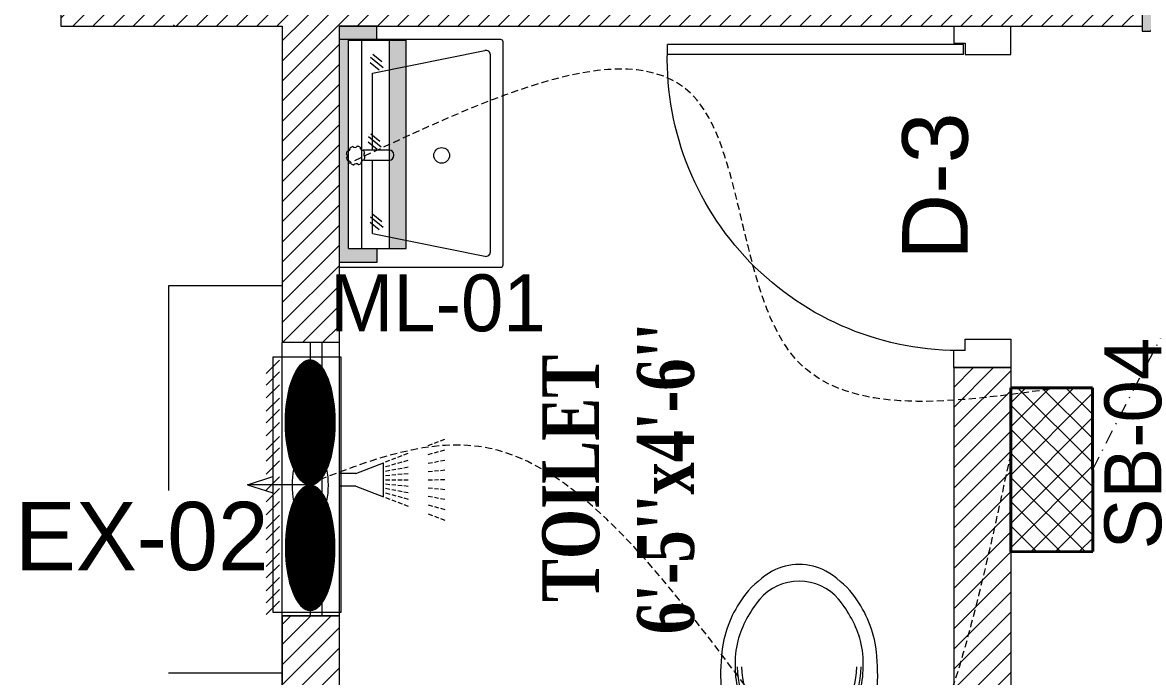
# Model space of a CAD drawing. Header units: inches. Extents: x 109699 to 44449955, y -10987 to 15824140.
# Drawn here: x 197340.5 to 197439, y -3965.6 to -3908.1 of the extents above; entities that cross this region are included whole.
import ezdxf

# ---------------------------------------------------------------- set-up
doc = ezdxf.new("R2010")
doc.units = ezdxf.units.IN
doc.header["$LTSCALE"] = 5
doc.header["$MEASUREMENT"] = 0
for name, pattern in [('ACAD_ISO03W100', [30, 12, -18]), ('DASHDOT', [1, 0.5, -0.25, 0, -0.25]), ('DASHED2', [0.375, 0.25, -0.125])]:
    doc.linetypes.add(name, pattern=pattern)
doc.layers.get('0').update_dxf_attribs({"color": 123})
for name, color, linetype, lineweight in [('@NORMAL', 7, 'Continuous', 5), ('dotted', 8, 'ACAD_ISO03W100', 5), ('E-Con-Point', 5, 'DASHED2', 13), ('E-EX-Exhaust-Fan', 190, 'Continuous', 13), ('E-ML-Mirror-Light', 6, 'Continuous', 13), ('E-SB-Switch-Board', 106, 'Continuous', 18), ('E-WL-Wall-Light', 232, 'Continuous', 15), ('fixture', 255, 'Continuous', 0), ('glass', 140, 'Continuous', 18), ('Low Height wall--1', 252, 'Continuous', 9), ('SB', 1, 'DASHDOT', 20), ('WALL-1', 8, 'Continuous', 9)]:
    doc.layers.add(name, color=color, linetype=linetype, lineweight=lineweight)
doc.layers.add('T', color=8, linetype='Continuous')
doc.styles.get("Standard").update_dxf_attribs({"font": 'times.ttf'})
doc.styles.add('style2', font='ARIALN.TTF', dxfattribs={"width": 0.75, "height": 3})
doc.styles.add('TEXT-3', font='arial.ttf')

# ---------------------------------------------------------------- blocks, each defined once
blk = doc.blocks.new('bgtrfv')
at = {"layer": 'fixture'}
for p, q in [((21441.97229669015, -26164.40491112152), (21441.97229669015, -26138.40491112152)), ((21442.86003956014, -26164.40491112152), (21442.86003956014, -26138.40491112152)), ((21440.36849646348, -26163.54399991067), (21441.86849646348, -26163.54399991067)), ((21441.86849646348, -26163.54399991067), (21441.86849646348, -26164.54399991067)), ((21470.37322828309, -26163.54399991058), (21468.86849646354, -26163.54399991058)), ((21468.86849646354, -26164.54399991055), (21468.86849646354, -26163.54399991058)), ((21441.86849646348, -26164.54399991067), (21442.86849646348, -26164.54399991067)), ((21442.86003956014, -26164.40491112152), (21441.97229669015, -26164.40491112152)), ((21442.86849646348, -26164.54399991067), (21442.86849646348, -26168.54399991067)), ((21467.86849646354, -26164.54399991055), (21467.86849646354, -26168.54399991055)), ((21468.86849646354, -26164.54399991055), (21467.86849646354, -26164.54399991055)), ((21442.86849646348, -26168.54399991067), (21440.36849646348, -26168.54399991058)), ((21467.86849646354, -26168.54399991055), (21470.36849646351, -26168.54399991055))]:
    blk.add_line(p, q, dxfattribs=at)
blk.add_arc((21443.20467689397, -26164.04399991055), 25.66868977762097, 358.8838658305763, 92.75188722137418, dxfattribs=at)
blk = doc.blocks.new('bhgy')
at = {"layer": 'fixture'}
for p, q in [((143575.2772015615, 368.1126747355272), (143574.8957682036, 368.2586983371991)), ((143575.2772015615, 368.1126747355272), (143574.9022015615, 368.2562354637309)), ((143575.8127015615, 367.9076700157136), (143575.4377015615, 368.0512307438592)), ((143575.8127015615, 367.9076700157136), (143575.4377015615, 368.0512307438592)), ((143576.3482015615, 367.7026652958418), (143575.9732015615, 367.8462260240456)), ((143576.3482015615, 367.7026652958418), (143575.9732015615, 367.8462260240456)), ((143575.2772015615, 367.2064695406123), (143574.9022015615, 367.3118651087395)), ((143575.8127015615, 367.0559646693407), (143575.4377015615, 367.161360237468)), ((143576.3482015615, 366.9054597980401), (143575.9732015615, 367.0108553661673)), ((143578.4902015615, 366.8826464164711), (143578.1152015615, 367.0262071446457)), ((143578.4902015615, 366.8826464164711), (143578.1152015615, 367.0262071446457)), ((143579.0257015615, 366.6776416966284), (143578.6507015615, 366.821202424803)), ((143579.0257015615, 366.6776416966284), (143578.6507015615, 366.821202424803)), ((143579.5612015615, 366.4726369767857), (143579.1862015615, 366.6161977049603)), ((143579.5612015615, 366.4726369767857), (143579.1862015615, 366.6161977049603)), ((143575.2772015615, 366.3458920605888), (143574.9022015615, 366.4150440963974)), ((143575.2772015615, 365.513992717734), (143574.9022015615, 365.5481090113869)), ((143575.8127015615, 366.2471429534605), (143575.4377015615, 366.3162949892401)), ((143575.8127015615, 365.4652746504696), (143575.4377015615, 365.4993909440934)), ((143576.3482015615, 366.1483938463032), (143575.9732015615, 366.2175458821118)), ((143576.3482015615, 365.416556583147), (143575.9732015615, 365.4506728767708)), ((143578.4902015615, 366.3034403129247), (143578.1152015615, 366.408835881052)), ((143578.4902015615, 365.7533974177902), (143578.1152015615, 365.8225494535989)), ((143579.0257015615, 366.1529354416241), (143578.6507015615, 366.2583310097514)), ((143579.0257015615, 365.654648310662), (143578.6507015615, 365.7238003464706)), ((143579.5612015615, 366.0024305703816), (143579.1862015615, 366.1078261385089)), ((143579.5612015615, 365.5558992035337), (143579.1862015615, 365.6250512393424)), ((143580.0967015615, 366.2676322569139), (143579.7217015615, 366.4111929851176)), ((143580.0967015615, 366.2676322569139), (143579.7217015615, 366.4111929851176)), ((143580.0967015615, 365.851925699081), (143579.7217015615, 365.9573212672083)), ((143580.0967015615, 365.4571500964055), (143579.7217015615, 365.5263021322141)), ((143582.7198980097, 365.2664250417263), (143580.2842015615, 366.2039250417263)), ((143580.2842015615, 366.2039250417263), (143580.2842015615, 363.2039250417263)), ((143582.7119899517, 365.2664250417263), (143580.2842015615, 366.1958518928266)), ((143582.7119899517, 365.2664250417263), (143580.2842015615, 366.1958518928266)), ((143575.2772015615, 364.6958867461478), (143574.9022015615, 364.6955482104211)), ((143575.8127015615, 364.6963701751781), (143575.4377015615, 364.6960316394513)), ((143576.3482015615, 364.6968536041793), (143575.9732015615, 364.6965150684525)), ((143578.4902015615, 365.2216843139729), (143578.1152015615, 365.2558006075967)), ((143578.4902015615, 364.6987873203004), (143578.1152015615, 364.6984487845737)), ((143579.0257015615, 365.1729662466794), (143578.6507015615, 365.2070825403032)), ((143579.0257015615, 364.6992707493016), (143578.6507015615, 364.6989322135748)), ((143579.5612015615, 365.1242481793859), (143579.1862015615, 365.1583644730097)), ((143579.5612015615, 364.6997541783319), (143579.1862015615, 364.6994156426051)), ((143580.0967015615, 365.0755301120923), (143579.7217015615, 365.1096464057161)), ((143580.0967015615, 364.7002376073331), (143579.7217015615, 364.6998990716063)), ((143582.7119899517, 365.2664250417263), (143584.1813158786, 365.2664250417263)), ((143575.2772015615, 363.8776450359553), (143574.9022015615, 363.8428459541872)), ((143575.8127015615, 363.9273381247301), (143575.4377015615, 363.892539042962)), ((143576.3482015615, 363.9770312135049), (143575.9732015615, 363.9422321317077)), ((143578.4902015615, 364.1758035685168), (143578.1152015615, 364.1410044867487)), ((143578.4902015615, 363.643824255251), (143578.1152015615, 363.5739718901866)), ((143579.0257015615, 364.2254966572916), (143578.6507015615, 364.1906975755235)), ((143579.0257015615, 363.743573432567), (143578.6507015615, 363.6737210675026)), ((143579.5612015615, 364.2751897460373), (143579.1862015615, 364.2403906642692)), ((143579.5612015615, 363.843322609883), (143579.1862015615, 363.7734702448186)), ((143580.0967015615, 364.3248828348121), (143579.7217015615, 364.290083753044)), ((143580.0967015615, 363.943071787199), (143579.7217015615, 363.8732194221345)), ((143580.0967015615, 363.5479629147273), (143579.7217015615, 363.4418364205164)), ((143582.7198980097, 364.1414250417263), (143580.2842015615, 363.2039250417263)), ((143582.7198980097, 364.1414250417263), (143584.1813158786, 364.1414250417263)), ((143575.2772015615, 363.0453291913261), (143574.9022015615, 362.9754768262617)), ((143575.8127015615, 363.1450783686421), (143575.4377015615, 363.0752260035777)), ((143576.3482015615, 363.2448275459872), (143575.9732015615, 363.1749751808936)), ((143576.3482015615, 362.4871224787028), (143575.9732015615, 362.3809959844918)), ((143578.4902015615, 363.0933170135656), (143578.1152015615, 362.9871905193838)), ((143578.4902015615, 362.5134141197602), (143578.1152015615, 362.3690765524632)), ((143579.0257015615, 363.2448656472668), (143578.6507015615, 363.138739153085)), ((143579.0257015615, 362.7195281658612), (143578.6507015615, 362.5751905985642)), ((143579.5612015615, 363.3964142809971), (143579.1862015615, 363.2902877868153)), ((143579.5612015615, 362.9256422119913), (143579.1862015615, 362.7813046446943)), ((143580.0967015615, 363.1317562580632), (143579.7217015615, 362.9874186907662)), ((143575.2772015615, 362.1840252112713), (143574.9022015615, 362.0778987170604)), ((143575.8127015615, 362.3355738449725), (143575.4377015615, 362.2294473507616)), ((143576.3482015615, 361.6889579353854), (143575.9732015615, 361.5446203680883)), ((143575.2772015615, 361.2767298431543), (143574.9022015615, 361.1323922758572)), ((143575.8127015615, 361.4828438892844), (143575.4377015615, 361.3385063219873))]:
    blk.add_line(p, q, dxfattribs=at)
blk = doc.blocks.new('nhjkkl')
at = {"layer": 'fixture'}
for p, q in [((143550.2312347457, 413.9730671772784), (143568.8430790594, 413.9730671772793)), ((143550.9065610597, 406.8304476761043), (143550.9065610476, 413.9730520486739)), ((143552.2954045853, 406.8304476553101), (143552.295404572, 413.9730369089164)), ((143566.7790000358, 406.8304174008415), (143566.7790000629, 413.9730217734107)), ((143568.1677981537, 413.9730520292499), (143568.1677527493, 408.0151220831901)), ((143549.5901182657, 406.7664480220853), (143549.4378542114, 413.1605533693012)), ((143569.6365050042, 413.160553386321), (143569.4842561156, 406.7664480432288)), ((143568.1677527493, 408.0151220831901), (143568.1677981597, 406.4336438885)), ((143568.1677981597, 406.4336438885), (143568.1677981659, 406.8304930909451)), ((143548.4963421248, 405.7263631810149), (143548.607251598, 406.5122054251713)), ((143548.607251598, 406.5122054251713), (143549.7157409937, 406.3564144534005)), ((143551.5813878428, 405.9018777620411), (143550.3819850576, 405.4614186200849)), ((143550.3819850576, 405.4614186200849), (143548.4963421248, 405.7263631810149)), ((143554.79288887, 405.4416192904139), (143553.6842026946, 405.441619307019)), ((143556.26127781, 405.5678778112876), (143554.7929191489, 405.5678777931987)), ((143554.7929191489, 405.5678777931987), (143554.7929191657, 404.0528211996536)), ((143562.8130511395, 405.4416192901674), (143556.2612324133, 405.4415738736677)), ((143556.261277828, 404.0528211778994), (143556.26127781, 405.5678778112876)), ((143562.8130813948, 404.0528211994076), (143562.8130814172, 405.5678777923752)), ((143562.8130814172, 405.5678777923752), (143564.2813946441, 405.5678778099075)), ((143565.3901262533, 405.4416192910601), (143564.2813644056, 405.4416193076988)), ((143564.2813946441, 405.5678778099075), (143564.2813946615, 404.0528211776734)), ((143552.6374877589, 404.0528211924245), (143566.4367957518, 404.0528211854942)), ((143552.6374877788, 402.7586299086117), (143552.6374877589, 404.0528211924245)), ((143565.3901262723, 404.052821200891), (143553.6842329504, 404.0527757819953)), ((143554.7929191657, 404.0528211996536), (143556.261277828, 404.0528211778994)), ((143564.2813946615, 404.0528211776734), (143562.8130813948, 404.0528211994076)), ((143566.4367957518, 404.0528211854942), (143566.4367957728, 402.7586601782943)), ((143553.1271576377, 398.0362349681834), (143553.9518113588, 402.0500473916766)), ((143565.1223207889, 402.0500776611082), (143565.9471258924, 398.0362349753721)), ((143556.6404317734, 401.4735209071393), (143555.8468090396, 401.4735208790955)), ((143556.2436128532, 401.8703246815119), (143556.2436128408, 401.076701986922)), ((143562.4338063848, 401.4735208998579), (143563.2274290794, 401.4735208880586)), ((143562.8306252776, 401.870324702267), (143562.8306253056, 401.0767019672573)), ((143559.3387398673, 398.4577576346321), (143558.9106931205, 398.6640308240756)), ((143560.1635449936, 398.6640308047001), (143559.7355133987, 398.4577576290383))]:
    blk.add_line(p, q, dxfattribs=at)
for centre, radius, start, end in [((143550.2312440123, 413.179452317064), 0.7936148602690781, 90.00066901502818, 181.3645564982883), ((143568.8430925063, 413.179430154478), 0.7936370229151675, 358.63708330143, 90.00097078565905), ((143553.6835439005, 406.8302100781168), 2.776982850894335, 179.9950977868233, 198.7247616892986), ((143553.6840397306, 406.830291598628), 1.388635154058973, 179.9935610234081, 226.0579730208608), ((143565.3903243654, 406.8303071959601), 1.388675674785373, 313.9401349780949, 0.004546975725653977), ((143565.3906436726, 406.8305070680519), 2.777154493287228, 341.2709583579591, 359.9997116367785), ((143550.3835517447, 406.7852967886536), 0.7936573326114393, 181.3608597506466, 265.4936567333053), ((143559.3313820936, 520.4146619905953), 114.7747799088793, 265.4974651529274, 270.1027383364831), ((143553.6641671368, 406.8219761162256), 2.755988833818937, 198.6919603846717, 203.1962037287053), ((143553.6842363313, 406.8306462703642), 1.389026963752532, 226.0622858634653, 269.9986125244432), ((143559.7429846886, 520.4144736201536), 114.7745915251009, 269.8972652920607, 274.5025384751385), ((143565.3900826332, 406.8305070130612), 2.777685812513137, 270.0009001508976, 341.2746753299377), ((143565.3900696894, 406.8304403121767), 1.388821022269026, 270.0023335401336, 318.9044295561592), ((143568.6908150557, 406.7853051890736), 0.7936651105025501, 274.5057515234096, 358.6385485059807), ((143553.6842451597, 406.830626965949), 2.777851183980603, 203.1970942653883, 269.9997481717924), ((143553.4310986414, 402.7586261222484), 0.7936108626023987, 179.9997266385257, 281.154795170795), ((143559.5371957675, 371.7938538244518), 30.76746556976699, 78.84496378673161, 101.1553274581742), ((143565.6431621761, 402.758675070728), 0.7936335968594284, 258.8438563195717, 359.9989248519769), ((143560.6030199971, 393.4904633605145), 6.619506932955108, 122.1868749793399, 164.6422486899968), ((143559.691574243, 394.4271028772321), 5.141188323198548, 104.2497094621876, 150.61330759848), ((143559.5371492295, 394.6434052969737), 5.084142630955329, 90.00008428513468, 118.9405262423073), ((143558.3670353377, 399.1001076362847), 0.3155730422259372, 304.1716716939285, 79.21640439466078), ((143559.5371191747, 394.6434638445119), 5.0840840834616, 61.05930362467164, 89.999745580456), ((143560.7072330775, 399.1001138847403), 0.3155697011984737, 100.7865058950931, 235.831238595057), ((143559.3826715294, 394.427120612819), 5.141172952833982, 29.38656240975397, 75.7501605465209), ((143558.4712257037, 393.4904828698247), 6.619494466593977, 15.35760583437553, 57.81297954471867), ((143572.2223725796, 393.6842009728691), 19.58487767572048, 167.1608948101009, 187.3028875654185), ((143559.4569603147, 394.4903639536053), 4.443393787718942, 101.8529499143643, 150.0038868718224), ((143558.9034807952, 398.7448373456175), 0.08112774840026897, 120.2938259573558, 275.1003766384382), ((143559.5371535633, 395.9875161606467), 2.906734715241127, 90.00023231647822, 103.4195897572691), ((143559.5371073564, 395.9877092781937), 2.906541597874001, 76.57996402864104, 89.99932147006473), ((143560.1707573169, 398.7448373461996), 0.08112776809779704, 264.8996260535975, 59.706176732827), ((143559.6173005208, 394.4904147853488), 4.443348715976101, 29.99569182148486, 78.14662877954265), ((143546.851903473, 393.6842435729975), 19.58487550162758, 352.6969860827403, 12.83897883790706), ((143561.8666311087, 392.9471293959111), 7.765781522712604, 148.9734116776313, 180.0370825543271), ((143561.9397062611, 392.7187179168407), 7.485059714963107, 147.7595450529205, 178.2898013246998), ((143557.1345394465, 392.7186902103006), 7.485068091722362, 1.71040899528419, 32.24066526655368), ((143557.2076145146, 392.9471021420416), 7.765789141801811, 359.9631185417419, 31.02678941811098), ((143563.4260475728, 392.801147338552), 9.524650229934462, 165.1413266773221, 192.8659346269845), ((143555.6481905647, 392.8011472918486), 9.524650235689958, 347.1340656589409, 14.85867360866212), ((143563.0484980828, 392.9327481596404), 10.39841761455111, 189.6220183945854, 217.9117471889267), ((143556.0257778566, 392.9327181524561), 10.39840516526215, 322.0884090897869, 350.378137884462), ((143563.9317907136, 393.5092300994431), 10.19175081845734, 196.1153299050868, 219.5232582581568), ((143555.1424550462, 393.5091935918356), 10.19173337833671, 320.4769270377624, 343.8848553902324), ((143561.7342255453, 392.2455549454055), 8.94320625309545, 219.6122136137997, 239.3816435217801), ((143559.5040281406, 389.9617490593175), 4.519470302409078, 220.5550458037677, 270.4192277752593), ((143559.5701948642, 389.961814163333), 4.519535626071895, 269.580394858351, 319.4445768290443), ((143557.3400579794, 392.2455549029521), 8.94320622922971, 300.6183568637677, 320.3877867722666), ((143559.4418071491, 388.7049738406661), 4.731726761745959, 241.4348748081609, 271.1544712317944), ((143559.6324764107, 388.7049738002104), 4.731726720728004, 268.8455291001113, 298.565125525756)]:
    blk.add_arc(centre, radius, start, end, dxfattribs=at)
blk = doc.blocks.new('qplaz')
at = {"layer": 'fixture'}
for p, q in [((143569.7800132462, 341.4142088231699), (143569.7800132462, 321.8142088231655)), ((143584.1800132462, 341.61420882317), (143569.9800132462, 341.61420882317)), ((143584.1800132462, 321.6142088231654), (143584.1800132462, 341.61420882317)), ((143570.8861369331, 340.2625714804694), (143570.8861369331, 322.965846165866)), ((143581.2560437616, 338.6539164940569), (143571.3654443752, 340.6546305699137)), ((143581.2560437616, 338.6539164940569), (143581.2560437616, 332.2000209122216)), ((143582.0060121824, 332.2000209122216), (143579.7593405762, 332.2000209122216)), ((143579.3593405762, 331.8000209122216), (143579.3593405762, 331.7265742452862)), ((143579.7593405762, 331.3265742452861), (143582.0559613498, 331.3265742452861)), ((143581.2560437616, 331.3265742452861), (143581.2560437616, 324.5745011522785)), ((143581.2560437616, 324.5745011522785), (143571.3654443752, 322.5737870764217)), ((143569.9800132462, 321.6142088231654), (143584.1800132462, 321.6142088231654))]:
    blk.add_line(p, q, dxfattribs=at)
blk.add_circle((143575.1723653077, 331.7897488839506), 0.6913263923410093, dxfattribs=at)
for centre, radius, start, end in [((143569.9800132462, 341.4142088231699), 0.2000000000000455, 90, 180), ((143571.2861369331, 340.2625714804694), 0.4000000000000909, 78.56426997742129, 180), ((143579.7593405762, 331.8000209122216), 0.399999999999909, 90, 180), ((143582.7354837368, 331.8035851411277), 0.8302349482081128, 151.4778612968022, 170.068074453921), ((143581.7676264227, 331.7482369799126), 0.2488769175943618, 313.6286890804716, 52.9172466688434), ((143582.0119682067, 332.4488265509969), 0.248876917594301, 268.6286890816223, 7.917246669584689), ((143582.7354837368, 331.8035851411277), 0.8302349482082407, 106.4778612964865, 125.0680744547195), ((143582.6801355756, 332.7714424551863), 0.2488769175942959, 223.6286890812177, 322.9172466696585), ((143582.7354837368, 331.8035851411277), 0.8302349482088563, 61.4778612960077, 80.06807445479153), ((143583.3807251467, 332.5271006712389), 0.248876917594301, 178.6286890807749, 277.9172466688938), ((143582.7354837368, 331.8035851411277), 0.830234948208255, 16.47786129636911, 35.06807445458243), ((143583.7033410509, 331.8589333023399), 0.2488769175943618, 133.6286890804716, 232.9172466688434), ((143579.7593405762, 331.7265742452862), 0.4000000000000909, 180, 270), ((143582.7354837368, 331.8035851411277), 0.8302349482082407, 196.4778612963691, 215.0680744545824), ((143582.0902423269, 331.0800696110165), 0.2488769175944828, 358.6286890807748, 97.9172466688938), ((143582.7354837368, 331.8035851411277), 0.8302349482086144, 241.4778612960077, 260.0680744547915), ((143582.790831898, 330.8357278270691), 0.2488769175942959, 43.62868908121773, 142.9172466696585), ((143582.7354837368, 331.8035851411277), 0.8302349482082931, 286.4778612964865, 305.0680744547195), ((143583.4589992669, 331.1583437312556), 0.2488769175944828, 88.62868908162226, 187.9172466695847), ((143582.7354837368, 331.8035851411277), 0.8302349482084354, 331.4778612968021, 350.0680744541255), ((143571.2861369331, 322.965846165866), 0.4000000000000909, 180, 281.4357300225787), ((143569.9800132462, 321.8142088231655), 0.2000000000000455, 180, 270)]:
    blk.add_arc(centre, radius, start, end, dxfattribs=at)
blk = doc.blocks.new('E-W-LIGHT')
at = {"linetype": 'ByBlock', "ltscale": 0.5}
h = blk.add_hatch(color=256, dxfattribs=at)
h.dxf.hatch_style = 1
h.set_gradient(color1=(255, 255, 255), color2=(255, 255, 0), name='CYLINDER')
edge = h.paths.add_edge_path()
edge.add_spline(control_points=[(-96.71110423948552, 1.235367220396483), (-96.8976251288622, 1.235367220396483), (-97.08530367817384, 1.204590695443009), (-97.49532330615068, 1.060408411101338), (-97.71769888777162, 0.9452617532663472), (-98.18859363857634, 0.6007580769133996), (-98.4360601757027, 0.3712016227401077), (-98.9274233233457, -0.2076466389563343), (-99.17095937526851, -0.5565722783421756), (-99.79256403547286, -1.649000525487912), (-100.1403411294208, -2.496475964584042), (-100.6655547252501, -4.389078901701514), (-100.8435119435345, -5.433326140728264), (-100.996858843053, -7.577941591604359), (-100.9723680002039, -8.677864733885961), (-100.7253955626443, -10.7881619923927), (-100.5027117058065, -11.79805679996582), (-99.90205506231798, -13.59089832466863), (-99.52349327352754, -14.37265162368595), (-98.79708591162027, -15.46144462183512), (-98.46289770719719, -15.83531695936959), (-97.82402795464219, -16.37320808014224), (-97.52292902289115, -16.53708124557815), (-97.0332651008719, -16.69867335386745), (-96.83300356165012, -16.72444707740215), (-96.42760539585558, -16.70413243760904), (-96.21918910161975, -16.65733367471884), (-95.75858057275782, -16.45705756399432), (-95.50712660475898, -16.30138572900886), (-94.98330090317799, -15.85001415615693), (-94.71221849052682, -15.55449414506236), (-94.18744122004225, -14.82684639582039), (-93.93399672563008, -14.39521060388152), (-93.32240182252819, -13.09860869282319), (-93.0057716383552, -12.13470487732181), (-92.57508722519842, -10.03980369670334), (-92.46055768618565, -8.90959698224412), (-92.45565766659526, -6.646794607945969), (-92.56528275998282, -5.514732191470296), (-92.98715107886524, -3.412587944823316), (-93.29985699109132, -2.443281268231641), (-93.99092435031811, -0.9549615958549695), (-94.34810290115182, -0.3877643056552464), (-95.07582621573985, 0.4836147841888085), (-95.44374809115733, 0.7854262440646148), (-96.01798165069457, 1.105607693885873), (-96.24029005175481, 1.180327462172805), (-96.53763867025813, 1.228459302029147), (-96.62438560181026, 1.235367220396483), (-96.71110423948552, 1.235367220396483)], knot_values=[0, 0, 0, 0, 0.194197829587449, 0.194197829587449, 0.388395659174898, 0.388395659174898, 0.582593488762347, 0.582593488762347, 0.776791318349796, 0.776791318349796, 1.110216687407361, 1.110216687407361, 1.443642056464925, 1.443642056464925, 1.77706742552249, 1.77706742552249, 2.110492794580054, 2.110492794580054, 2.443918163637619, 2.443918163637619, 2.701496175378678, 2.701496175378678, 2.959074187119738, 2.959074187119738, 3.169612053741, 3.169612053741, 3.380149920362263, 3.380149920362263, 3.590687786983526, 3.590687786983526, 3.801225653604789, 3.801225653604789, 4.011763520226051, 4.011763520226051, 4.360140390670959, 4.360140390670959, 4.708517261115867, 4.708517261115867, 5.056894131560775, 5.056894131560775, 5.405271002005684, 5.405271002005684, 5.69307956715584, 5.69307956715584, 5.980888132305996, 5.980888132305996, 6.192897451070847, 6.192897451070847, 6.283185307179586, 6.283185307179586, 6.283185307179586, 6.283185307179586], degree=3, periodic=0)
at = {"layer": 'E-WL-Wall-Light', "linetype": 'ByBlock', "ltscale": 0.5}
h = blk.add_hatch(color=256, dxfattribs=at)
h.dxf.hatch_style = 1
edge = h.paths.add_edge_path()
edge.add_ellipse((-96.71110423948552, -7.740473765769313), major_axis=(0, 10.71660606041263), ratio=0.559300439547623, start_angle=187.7376784571124, end_angle=531.0374031504149)
edge.add_arc((-112.001170541625, -18.46997501720373), 14.35701343791298, -60.53601194170483, 0.5736542653427819, ccw=False)
edge.add_line((-104.9392941575301, -30.97012448799713), (-104.939294157532, -33.06572841662167))
edge.add_line((-104.939294157532, -33.06572841662167), (-88.60969415754215, -33.06572841666017))
edge.add_line((-88.60969415754215, -33.06572841666017), (-88.60969415754002, -30.97012448799946))
edge.add_arc((-81.54781777344922, -18.46997501720374), 14.35701343791298, 179.559619270027, 240.5360119417236, ccw=False)
edge = h.paths.add_edge_path(flags=16)
edge.add_spline(control_points=[(-96.71110423948552, 1.235367220396483), (-96.8976251288622, 1.235367220396483), (-97.08530367817384, 1.204590695443009), (-97.49532330615068, 1.060408411101338), (-97.71769888777162, 0.9452617532663472), (-98.18859363857634, 0.6007580769133996), (-98.4360601757027, 0.3712016227401077), (-98.9274233233457, -0.2076466389563343), (-99.17095937526851, -0.5565722783421756), (-99.79256403547286, -1.649000525487912), (-100.1403411294208, -2.496475964584042), (-100.6655547252501, -4.389078901701514), (-100.8435119435345, -5.433326140728264), (-100.996858843053, -7.577941591604359), (-100.9723680002039, -8.677864733885961), (-100.7253955626443, -10.7881619923927), (-100.5027117058065, -11.79805679996582), (-99.90205506231798, -13.59089832466863), (-99.52349327352754, -14.37265162368595), (-98.79708591162027, -15.46144462183512), (-98.46289770719719, -15.83531695936959), (-97.82402795464219, -16.37320808014224), (-97.52292902289115, -16.53708124557815), (-97.0332651008719, -16.69867335386745), (-96.83300356165012, -16.72444707740215), (-96.42760539585558, -16.70413243760904), (-96.21918910161975, -16.65733367471884), (-95.75858057275782, -16.45705756399432), (-95.50712660475898, -16.30138572900886), (-94.98330090317799, -15.85001415615693), (-94.71221849052682, -15.55449414506236), (-94.18744122004225, -14.82684639582039), (-93.93399672563008, -14.39521060388152), (-93.32240182252819, -13.09860869282319), (-93.0057716383552, -12.13470487732181), (-92.57508722519842, -10.03980369670334), (-92.46055768618565, -8.90959698224412), (-92.45565766659526, -6.646794607945969), (-92.56528275998282, -5.514732191470296), (-92.98715107886524, -3.412587944823316), (-93.29985699109132, -2.443281268231641), (-93.99092435031811, -0.9549615958549695), (-94.34810290115182, -0.3877643056552464), (-95.07582621573985, 0.4836147841888085), (-95.44374809115733, 0.7854262440646148), (-96.01798165069457, 1.105607693885873), (-96.24029005175481, 1.180327462172805), (-96.53763867025813, 1.228459302029147), (-96.62438560181026, 1.235367220396483), (-96.71110423948552, 1.235367220396483)], knot_values=[0, 0, 0, 0, 0.194197829587449, 0.194197829587449, 0.388395659174898, 0.388395659174898, 0.582593488762347, 0.582593488762347, 0.776791318349796, 0.776791318349796, 1.110216687407361, 1.110216687407361, 1.443642056464925, 1.443642056464925, 1.77706742552249, 1.77706742552249, 2.110492794580054, 2.110492794580054, 2.443918163637619, 2.443918163637619, 2.701496175378678, 2.701496175378678, 2.959074187119738, 2.959074187119738, 3.169612053741, 3.169612053741, 3.380149920362263, 3.380149920362263, 3.590687786983526, 3.590687786983526, 3.801225653604789, 3.801225653604789, 4.011763520226051, 4.011763520226051, 4.360140390670959, 4.360140390670959, 4.708517261115867, 4.708517261115867, 5.056894131560775, 5.056894131560775, 5.405271002005684, 5.405271002005684, 5.69307956715584, 5.69307956715584, 5.980888132305996, 5.980888132305996, 6.192897451070847, 6.192897451070847, 6.283185307179586, 6.283185307179586, 6.283185307179586, 6.283185307179586], degree=3, periodic=0)
for p, q in [((-104.9392941575301, -30.97012448799713), (-104.939294157532, -33.06572841662167)), ((-88.60969415754215, -33.06572841666017), (-88.60969415754002, -30.97012448803655)), ((-104.939294157532, -33.06572841662167), (-88.60969415754215, -33.06572841666017))]:
    blk.add_line(p, q)
at = {"linetype": 'ByBlock', "ltscale": 0.5}
for centre, start, end in [((-112.001170541625, -18.46997501720374), 299.4639880582952, 0.5736542653427851), ((-81.54781777344922, -18.46997501720374), 179.4263457346572, 240.5360119417045)]:
    blk.add_arc(centre, 14.35701343791298, start, end, dxfattribs=at)
blk.add_ellipse((-96.71110423948552, -7.740473765769313), major_axis=(0, 10.71660606041263), ratio=0.559300439547623, start_param=3.276640619127039, end_param=9.268351136215248, dxfattribs=at)
blk.add_open_spline([(-96.71110423948552, 1.235367220396483), (-96.8976251288622, 1.235367220396483), (-97.08530367817384, 1.204590695443009), (-97.49532330615068, 1.060408411101338), (-97.71769888777162, 0.9452617532663472), (-98.18859363857634, 0.6007580769133996), (-98.4360601757027, 0.3712016227401077), (-98.9274233233457, -0.2076466389563343), (-99.17095937526851, -0.5565722783421756), (-99.79256403547286, -1.649000525487912), (-100.1403411294208, -2.496475964584042), (-100.6655547252501, -4.389078901701514), (-100.8435119435345, -5.433326140728264), (-100.996858843053, -7.577941591604359), (-100.9723680002039, -8.677864733885961), (-100.7253955626443, -10.7881619923927), (-100.5027117058065, -11.79805679996582), (-99.90205506231798, -13.59089832466863), (-99.52349327352754, -14.37265162368595), (-98.79708591162027, -15.46144462183512), (-98.46289770719719, -15.83531695936959), (-97.82402795464219, -16.37320808014224), (-97.52292902289115, -16.53708124557815), (-97.0332651008719, -16.69867335386745), (-96.83300356165012, -16.72444707740215), (-96.42760539585558, -16.70413243760904), (-96.21918910161975, -16.65733367471884), (-95.75858057275782, -16.45705756399432), (-95.50712660475898, -16.30138572900886), (-94.98330090317799, -15.85001415615693), (-94.71221849052682, -15.55449414506236), (-94.18744122004225, -14.82684639582039), (-93.93399672563008, -14.39521060388152), (-93.32240182252819, -13.09860869282319), (-93.0057716383552, -12.13470487732181), (-92.57508722519842, -10.03980369670334), (-92.46055768618565, -8.90959698224412), (-92.45565766659526, -6.646794607945969), (-92.56528275998282, -5.514732191470296), (-92.98715107886524, -3.412587944823316), (-93.29985699109132, -2.443281268231641), (-93.99092435031811, -0.9549615958549695), (-94.34810290115182, -0.3877643056552464), (-95.07582621573985, 0.4836147841888085), (-95.44374809115733, 0.7854262440646148), (-96.01798165069457, 1.105607693885873), (-96.24029005175481, 1.180327462172805), (-96.53763867025813, 1.228459302029147), (-96.62438560181026, 1.235367220396483), (-96.71110423948552, 1.235367220396483)], degree=3, knots=[0, 0, 0, 0, 0.194197829587449, 0.194197829587449, 0.388395659174898, 0.388395659174898, 0.582593488762347, 0.582593488762347, 0.776791318349796, 0.776791318349796, 1.110216687407361, 1.110216687407361, 1.443642056464925, 1.443642056464925, 1.77706742552249, 1.77706742552249, 2.110492794580054, 2.110492794580054, 2.443918163637619, 2.443918163637619, 2.701496175378678, 2.701496175378678, 2.959074187119738, 2.959074187119738, 3.169612053741, 3.169612053741, 3.380149920362263, 3.380149920362263, 3.590687786983526, 3.590687786983526, 3.801225653604789, 3.801225653604789, 4.011763520226051, 4.011763520226051, 4.360140390670959, 4.360140390670959, 4.708517261115867, 4.708517261115867, 5.056894131560775, 5.056894131560775, 5.405271002005684, 5.405271002005684, 5.69307956715584, 5.69307956715584, 5.980888132305996, 5.980888132305996, 6.192897451070847, 6.192897451070847, 6.283185307179586, 6.283185307179586, 6.283185307179586, 6.283185307179586], dxfattribs=at)
blk = doc.blocks.new('A$C4DCB0E22')
h = blk.add_hatch()
h.set_pattern_fill('ANSI37', color=256, scale=15, angle=90.05046403147966, style=0)
h.set_pattern_definition([(135.0504640314797, (0, 0), (-1.324656962164393, -1.326992438783809), []), (225.0504640314796, (0, 0), (1.326992438783809, -1.324656962164393), [])])
h.paths.add_polyline_path([(0.0158499618895469, -4.176303718850249e-06), (-3.779117417224143e-06, 17.9999888419976), (8.999992730033242, 18.00791571250107), (9.015846471040199, 0.007922694199763214)])
at = {"lineweight": 40}
for p, q in [((-3.779117417224143e-06, 17.9999888419976), (8.999992730033242, 18.00791571250107)), ((0.0158499618895469, -4.176303718850249e-06), (-3.779117417224143e-06, 17.9999888419976)), ((9.015846471040199, 0.007922694199763214), (8.999992730033242, 18.00791571250107)), ((0.0158499618895469, -4.176303718850249e-06), (9.015846471040199, 0.007922694199763214))]:
    blk.add_line(p, q, dxfattribs=at)
blk = doc.blocks.new('E-MIRROR')
at = {"linetype": 'ByBlock', "ltscale": 0.5}
h = blk.add_hatch(color=256, dxfattribs=at)
h.dxf.hatch_style = 1
h.paths.add_polyline_path([(-3.803825716282212, 2.446194755687683), (-4.624919714406442, 2.446194755687683), (-4.62491971440644, 1.06206045303217), (-16.82861533086331, 1.06206045303217), (-16.82861533086331, 2.446194755687683), (-17.64970932898754, 2.446194755687683), (-17.64970932898754, 0.6069118485903171), (-3.803825716282212, 0.6069118485903171)])
h.paths.add_polyline_path([(-4.624919714406442, 3.884460453032168), (-16.82861533086331, 3.884460453032168), (-16.82861533086331, 3.048292623822446), (-4.624919714406442, 3.048292623822446)])
for p, q in [((-4.624919714406442, 3.88446045303217, 10051), (-16.82861533086331, 3.88446045303217, 10051)), ((-16.82861533086331, 1.062060453032171, 10051), (-16.82861533086331, 3.88446045303217, 10051)), ((-4.624919714406442, 1.062060453032171, 10051), (-4.624919714406442, 3.88446045303217, 10051)), ((-16.82861533086331, 3.048292623822448, 10051), (-4.624919714406442, 3.048292623822448, 10051)), ((-15.84009277979034, 2.134810924049816, -4132.9712), (-15.23268653038967, 2.757759762277937, -4132.9712)), ((-6.4823312140197, 2.134810924050456, -4132.9712), (-5.874924964619035, 2.75775976227858, -4132.9712)), ((-16.82861533086331, 2.446194755687686, 10051), (-17.64970932898754, 2.446194755687686, 10051)), ((-17.64970932898754, 2.446194755687686, 10051), (-17.64970932898754, 0.6069118485903177, 10051)), ((-16.00565070650659, 2.247419289612556, 2959.014400000002), (-15.57607335201684, 2.686018207375187, 2959.014400000002)), ((-15.52937958076724, 2.121438535564381, 2959.014400000002), (-15.09980222627749, 2.560037453327011, 2959.014400000002)), ((-11.35052072305241, 2.152482457534203, 2959.014400000002), (-10.92094336856267, 2.591081375296835, 2959.014400000002)), ((-11.18496279633616, 2.039874091971463, -4132.9712), (-10.5775565469355, 2.662822930199585, -4132.9712)), ((-10.87424959731306, 2.026501703486027, 2959.014400000002), (-10.44467224282331, 2.465100621248658, 2959.014400000002)), ((-6.647889140735954, 2.247419289613197, 2959.014400000002), (-6.218311786246209, 2.686018207375829, 2959.014400000002)), ((-6.171618014996598, 2.121438535565022, 2959.014400000002), (-5.742040660506856, 2.560037453327653, 2959.014400000002)), ((-4.624919714406442, 2.446194755687686, 10051), (-3.803825716282212, 2.446194755687686, 10051)), ((-3.803825716282212, 2.446194755687686, 10051), (-3.803825716282212, 0.6069118485903177, 10051)), ((-16.82861533086331, 1.706557592298256, 10051), (-4.624919714406442, 1.706557592298256, 10051)), ((-17.64970932898754, 0.6069118485903177, 10051), (-3.803825716282212, 0.6069118485903177, 10051)), ((-4.624919714406442, 1.062060453032171, 10051), (-16.82861533086331, 1.062060453032171, 10051))]:
    blk.add_line(p, q)
blk = doc.blocks.new('A$C1C755710')
at = {"linetype": 'ByBlock', "ltscale": 0.5}
h = blk.add_hatch(dxfattribs=at)
h.set_pattern_fill('ANSI31', color=256)
h.set_pattern_definition([(45, (0, 0), (-0.08838834764831843, 0.08838834764831845), [])])
edge = h.paths.add_edge_path()
edge.add_ellipse((199.1649073579174, 94.51384083836456), major_axis=(191.0280833619181, 3.971377967073551e-11), ratio=0.3951307893636453, start_angle=-2.146606530950382e-05, end_angle=6.29936271653392)
edge.add_ellipse((199.1649073579174, 94.51384083836456), major_axis=(191.0280833619181, 3.971377967073551e-11), ratio=0.3951307893636453, start_angle=6.29936271653392, end_angle=41.72868663856591)
edge.add_ellipse((199.1649073579174, 94.51384083836456), major_axis=(191.0280833619181, 3.971377967073551e-11), ratio=0.3951307893636453, start_angle=41.72868663856591, end_angle=359.9999785339347)
edge = h.paths.add_edge_path()
edge.add_ellipse((581.2210740817536, 94.51384083836456), major_axis=(-191.0280833619181, 3.971377967073551e-11), ratio=0.3951307893636453, start_angle=2.146606529957221e-05, end_angle=318.2713133614341)
edge.add_ellipse((581.2210740817536, 94.51384083836456), major_axis=(-191.0280833619181, 3.971377967073551e-11), ratio=0.3951307893636453, start_angle=318.2713133614341, end_angle=360.0000214660653)
at = {"ltscale": 2}
for p, q in [((389.0395967610093, 285.5447172545246), (364.2144678700133, 207.9370213896327)), ((389.0395967610093, 102.7958703805634), (389.0395967610093, 285.5447172545246)), ((389.0395967610093, 285.5447172545246), (413.8647256520053, 207.9370213896327)), ((9.237156729897833, 188.2013995007728), (49.73115919703559, 228.6954019679106)), ((44.42906965014117, 188.2013995007728), (84.92307211727893, 228.6954019679106)), ((83.87120178474288, 188.2013995007728), (124.3652042518806, 228.6954019679106)), ((124.5506794197281, 188.2013995007728), (165.0446818868659, 228.6954019679106)), ((159.7425923399715, 188.2013995007728), (200.2365948071092, 228.6954019679106)), ((199.1847244745732, 188.2013995007728), (239.6787269417109, 228.6954019679106)), ((241.5598876592558, 188.2013995007728), (282.0538901263935, 228.6954019679106)), ((276.7518005794991, 188.2013995007728), (317.2458030466369, 228.6954019679106)), ((316.1939327141008, 188.2013995007728), (356.6879351812386, 228.6954019679106)), ((365.3524135401385, 188.2013995007728), (405.8464160072763, 228.6954019679106)), ((400.5443264603819, 188.2013995007728), (441.0383289275196, 228.6954019679106)), ((439.9864585949836, 188.2013995007728), (480.4804610621213, 228.6954019679106)), ((481.5137070744968, 188.2013995007728), (522.0077095416345, 228.6954019679106)), ((516.7056199947401, 188.2013995007728), (557.1996224618779, 228.6954019679106)), ((556.1477521293418, 188.2013995007728), (596.6417545964796, 228.6954019679106)), ((597.6751444695255, 188.2013995007728), (638.1691469366633, 228.6954019679106)), ((632.8670573897689, 188.2013995007728), (673.3610598569066, 228.6954019679106)), ((672.3091895243706, 188.2013995007728), (712.8031919915084, 228.6954019679106)), ((708.7490936335089, 188.2013995007728), (749.2430961006467, 228.6954019679106)), ((743.9410065537522, 188.2013995007728), (784.43500902089, 228.6954019679106))]:
    blk.add_line(p, q, dxfattribs=at)
blk.add_lwpolyline([(-2.91038304567337e-11, 207.9370213896327), (777.604823705391, 207.9370213896327), (777.604823705391, -2.91038304567337e-11), (-2.91038304567337e-11, -2.91038304567337e-11)], close=True, dxfattribs=at)
for centre, start, end in [((390.1929907198355, -134.2364891821926), 80.14559333652657, 99.85440666347343), ((390.1929907198355, 323.2641150363197), 260.1455933365266, 279.8544066634735)]:
    blk.add_arc(centre, 283.1687490877094, start, end, dxfattribs=at)
at = {"extrusion": (0, 0, -1)}
blk.add_ellipse((199.1649073579174, 94.51384083836456), major_axis=(191.0280833619181, 3.971377967073551e-11), ratio=0.3951307893636453, dxfattribs=at)
blk.add_ellipse((581.2210740817536, 94.51384083836456), major_axis=(-191.0280833619181, 3.971377967073551e-11), ratio=0.3951307893636453)

msp = doc.modelspace()

# ---------------------------------------------------------------- hatches: boundary and pattern name
at = {"layer": '@NORMAL'}
h = msp.add_hatch(dxfattribs=at)
h.set_pattern_fill('ANSI31', scale=10, angle=-7.63333123551244e-14, style=0)
h.set_pattern_definition([(44.99999999999991, (-2009.143658642628, -46603.01728590365), (-0.8838834764831833, 0.8838834764831855), [])])
edge = h.paths.add_edge_path()
edge.add_line((197353.8991645195, -3903.423710079658), (197343.8991645195, -3903.423710079658))
edge.add_line((197343.8991645195, -3903.423710079658), (197343.8991645195, -3908.423710079658))
edge.add_line((197343.8991645195, -3908.423710079658), (197353.8991645195, -3908.423710079629))
h = msp.add_hatch(dxfattribs=at)
h.set_pattern_fill('ANSI31', scale=10, angle=-7.63333123551244e-14, style=0)
h.set_pattern_definition([(44.99999999999984, (180288.0057856818, 2542407.827886132), (-0.8838834764831834, 0.8838834764831853), [])])
h.paths.add_polyline_path([(197368.3561669614, -3960.222228124998), (197363.3561669614, -3960.222228124998), (197363.3561669614, -3978.72345026981), (197368.3561669614, -3978.72345026981)])
h.paths.add_polyline_path([(197438.8991645195, -3903.423710079658), (197353.8991645195, -3903.423710079658), (197353.8991645195, -3908.278592915534), (197353.9090916124, -3908.423710079658), (197363.3561669615, -3908.423710079658), (197363.3561669615, -3936.222228124998), (197368.3561669614, -3936.222228124998), (197368.3561669614, -3908.423710079658), (197438.8991645195, -3908.423710079658)])
h = msp.add_hatch(dxfattribs=at)
h.set_pattern_fill('ANSI31', scale=10, angle=-7.63333123551244e-14, style=0)
h.set_pattern_definition([(44.99999999999989, (144081.319087721, 2531118.532228567), (-0.8838834764831833, 0.8838834764831855), [])])
h.paths.add_polyline_path([(197427.3561669614, -3938.423710079658), (197422.3561669615, -3938.423722830861), (197422.3561669614, -3985.723450269345), (197393.3561669615, -3985.723450269345), (197393.3561669615, -3990.723450269461), (197460.3561669615, -3990.72345026981), (197460.3561669615, -3985.72345026981), (197427.3561669614, -3985.723450269345)])

# ---------------------------------------------------------------- linework, layer by layer
for p, q in [((197422.3561669614, -3908.423710079192, 0.1990280864919391), (197427.3561669614, -3908.423710079192, 0.1990280864919391)), ((197363.3561669614, -3960.222228124998, 0.1765870315292162), (197363.3561669614, -4049.449891547933, 0.07855242090097292)), ((197368.3561669614, -3960.222228124998, 0.09012325131832455), (197363.3561669614, -3960.222228124998, 0.09012325131832455)), ((197368.3561669614, -3960.222228124998, 0.190123251318326), (197363.3561669614, -3960.222228124998, 0.190123251318326)), ((197368.3561669614, -3960.222228124998, 0.1765870315292126), (197368.3561669614, -3978.723450269345, 0.1575404641358737))]:
    msp.add_line(p, q, dxfattribs=at)
at = {"layer": 'dotted', "ltscale": 0.3, "elevation": -0.4819051815643499}
msp.add_lwpolyline([(197363.3561669615, -3931.222228123688), (197353.3561669615, -3931.222228123688), (197353.3561669615, -3965.222228123193), (197363.3561669592, -3965.222228123193)], dxfattribs=at)
at = {"layer": 'E-Con-Point', "ltscale": 0.5}
for points in [[(197431.7332028972, -3940.18533207299, 0.0935694444882671), (197408.4714918398, -3937.669412545121), (197399.7694474261, -3914.885023116327), (197369.155455061, -3920.516213524781, 0.4286979896871337)], [(197427.3561669614, -3945.989783905683, 0.1912389937549906), (197415.3196987991, -3976.603726756271, -0.02144757909905476), (197381.6048430768, -3945.518845448099), (197365.5412343072, -3948.70319263973)]]:
    msp.add_spline(points, degree=3, dxfattribs=at)
at = {"layer": 'glass'}
for p, q in [((197363.3561669614, -3960.222228124998, 0.190123251318326), (197363.3561669614, -3936.222228124998, 0.190123251318326)), ((197365.8561669614, -3960.222228124998, 0.190123251318326), (197365.8561669614, -3936.222228124998, 0.190123251318326)), ((197366.8561669614, -3960.222228124998, 0.190123251318326), (197366.8561669614, -3936.222228124998, 0.190123251318326)), ((197368.3561669614, -3936.222228124998, 0.190123251318326), (197368.3561669614, -3960.222228124998, 0.190123251318326))]:
    msp.add_line(p, q, dxfattribs=at)
at = {"layer": 'Low Height wall--1', "elevation": -0.1214475790990264}
msp.add_lwpolyline([(197353.8991645195, -3850.423710079658), (197343.8991645195, -3850.423710079658), (197343.8991645195, -3908.423710079658), (197353.8991645195, -3908.423710079658)], dxfattribs=at)
at = {"layer": 'SB', "ltscale": 0.5}
msp.add_spline([(197434.5645914362, -3947.384925018571, 0.0935694444882671), (197476.780910811, -3895.785348764901), (197557.8648602557, -3894.705646073275), (197586.9713239443, -3864.430053407325, -32.59304122032321)], degree=3, dxfattribs=at)
at = {"layer": 'WALL-1'}
for p, q in [((197438.8991645195, -3903.423710079658, 0.2622504407020507), (197438.8991645195, -3908.423710079192, 0.2622504407020507)), ((197353.8991645195, -3908.423710079658, 0.2759286585245668), (197363.3561669614, -3908.423710079658, 0.2759286585245668)), ((197363.3561669614, -3908.423710079658, 0.229912371720836), (197363.3561669614, -3931.222228123688, 0.206441840585215)), ((197363.3561669615, -3908.423710079658, 0.2299123717208396), (197363.3561669615, -3936.222228124998, 0.2012944597119353)), ((197368.3561669614, -3908.423710079658, 0.2299123717208644), (197368.3561669614, -3936.222228124998, 0.2012944597123791)), ((197368.3561669614, -3908.423710079658, 0.2759286585245668), (197438.8991645195, -3908.423710079192, 0.2759286585245668)), ((197368.3561669614, -3936.222228124998, 0.09012325131832455), (197363.3561669614, -3936.222228124998, 0.09012325131832455)), ((197368.3561669614, -3936.222228124998, 0.190123251318326), (197363.3561669614, -3936.222228124998, 0.190123251318326)), ((197422.3561669615, -3938.423710079658, 0.1990280864919391), (197422.3561669614, -3985.723450269345, 0.1503341309156951)), ((197422.3561669614, -3938.423710079658, 0.2759286585245668), (197427.3561669614, -3938.423710079658, 0.2759286585245668)), ((197427.3561669614, -3938.423710079192, 0.2710914186927802), (197422.3561669613, -3938.423710079192, 0.2659440378212565)), ((197422.3561669613, -3938.423722830861, 0.08532616037152607), (197427.3561669614, -3938.423710079658, 0.09356944448826354)), ((197427.3561669614, -3938.423710079658, 0.1990280864919391), (197427.3561669614, -3985.723450269345, 0.1503341309156951)), ((197363.3561669615, -3960.222228124998, 0.1765870315292197), (197363.3561669615, -4050.223669075696, 0.07808091470235579))]:
    msp.add_line(p, q, dxfattribs=at)
at = {"layer": 'WALL-1', "elevation": 0.2622504407020507}
msp.add_lwpolyline([(197353.8991645195, -3903.423710079658), (197343.8991645195, -3903.423710079658), (197343.8991645195, -3908.423710079658), (197353.8991645195, -3908.423710079629)], dxfattribs=at)
at = {"layer": 'WALL-1', "elevation": 0.1575404641358737}
msp.add_lwpolyline([(197368.3561669614, -3978.72345026981), (197363.3561669614, -3978.72345026981), (197363.3561669614, -3960.222228124998), (197368.3561669614, -3960.222228124998)], close=True, dxfattribs=at)

# ---------------------------------------------------------------- block references
at = {"layer": '@NORMAL', "xscale": -1, "rotation": 90}
msp.add_blockref('bgtrfv', (171258.8121670511, 17531.94951820397, 0.2659440378212423), dxfattribs=at)
at = {"layer": 'E-EX-Exhaust-Fan', "xscale": -0.02880000000732252, "yscale": 0.02880000000732252, "zscale": 0.02880000000732252, "rotation": 90}
msp.add_blockref('A$C1C755710', (197368.535527416, -3937.505683175526), dxfattribs=at)
at = {"layer": 'E-ML-Mirror-Light', "xscale": 1.50043415340042, "yscale": 1.800520984101695, "zscale": 1.50043415340042, "rotation": 270}
msp.add_blockref('E-MIRROR', (197367.2634094425, -3934.905936754461, -15080.6337634559), dxfattribs=at)
at = {"layer": 'E-SB-Switch-Board', "xscale": 0.8002315484918654, "yscale": 0.8002315484918654, "zscale": 0.8002315484918654, "rotation": 180}
msp.add_blockref('A$C4DCB0E22', (197434.5709317439, -3940.182847217642, 0.0935694444882671), dxfattribs=at)
at = {"layer": 'E-WL-Wall-Light', "xscale": 0.3601041968213394, "yscale": 0.3601041968213394, "zscale": 0.3601041968213394, "rotation": 270}
msp.add_blockref('E-W-LIGHT', (197450.8062720933, -3940.772611570816, 0.2622504407020507), dxfattribs=at)
at = {"layer": 'fixture', "rotation": 180}
for name, p in [('qplaz', (340952.5361802077, -3587.989112853624, 0.4286979896871337)), ('bhgy', (340952.5374828401, -3583.567346362162, 0.190123251318326)), ('nhjkkl', (340968.3097827852, -3571.75038309203, -0.02144757909905337))]:
    msp.add_blockref(name, p, dxfattribs=at)

# ---------------------------------------------------------------- texts
at = {"layer": 'E-EX-Exhaust-Fan', "insert": (197339.8744141788, -3956.299099176435, -0.02144757909902636), "char_height": 6, "width": 24.08470202641911, "attachment_point": 7}
msp.add_mtext('{\\fCentury Gothic|b0|i0|c0|p34;EX-02}', dxfattribs=at)
at = {"layer": 'E-ML-Mirror-Light', "insert": (197367.5492976401, -3930.230136960641, 0.2299123717208644), "char_height": 5, "width": 24.08470202641911, "attachment_point": 1}
msp.add_mtext('{\\fCentury Gothic|b0|i0|c0|p34;ML-01}', dxfattribs=at)
at = {"layer": 'E-SB-Switch-Board', "insert": (197435.5872036822, -3954.385893823099, -0.3703591906118291), "char_height": 5, "width": 24.08470202641911, "attachment_point": 1, "rotation": 90}
msp.add_mtext('{\\fCentury Gothic|b0|i0|c0|p34;SB-04}', dxfattribs=at)
at = {"layer": 'T', "lineweight": 35, "insert": (197399.604480976, -3948.158376299412, -0.1214475790990548), "char_height": 5, "width": 44.92537410357909, "attachment_point": 8, "rotation": 89.99999999999983, "style": 'style2'}
msp.add_mtext("{\\fRomantic|b1|i0|c2|p2;TOILET\\P6'-5''x4'-6''}", dxfattribs=at)
at = {"layer": 'WALL-1', "insert": (197417.8211691985, -3916.002449333375, 187.3128140378213), "char_height": 4.8, "width": 80.40303804183776, "attachment_point": 3, "rotation": 89.99999999999987, "style": 'TEXT-3'}
msp.add_mtext('{\\H1.2x;D-3}', dxfattribs=at)

doc.saveas('drawing.dxf')
